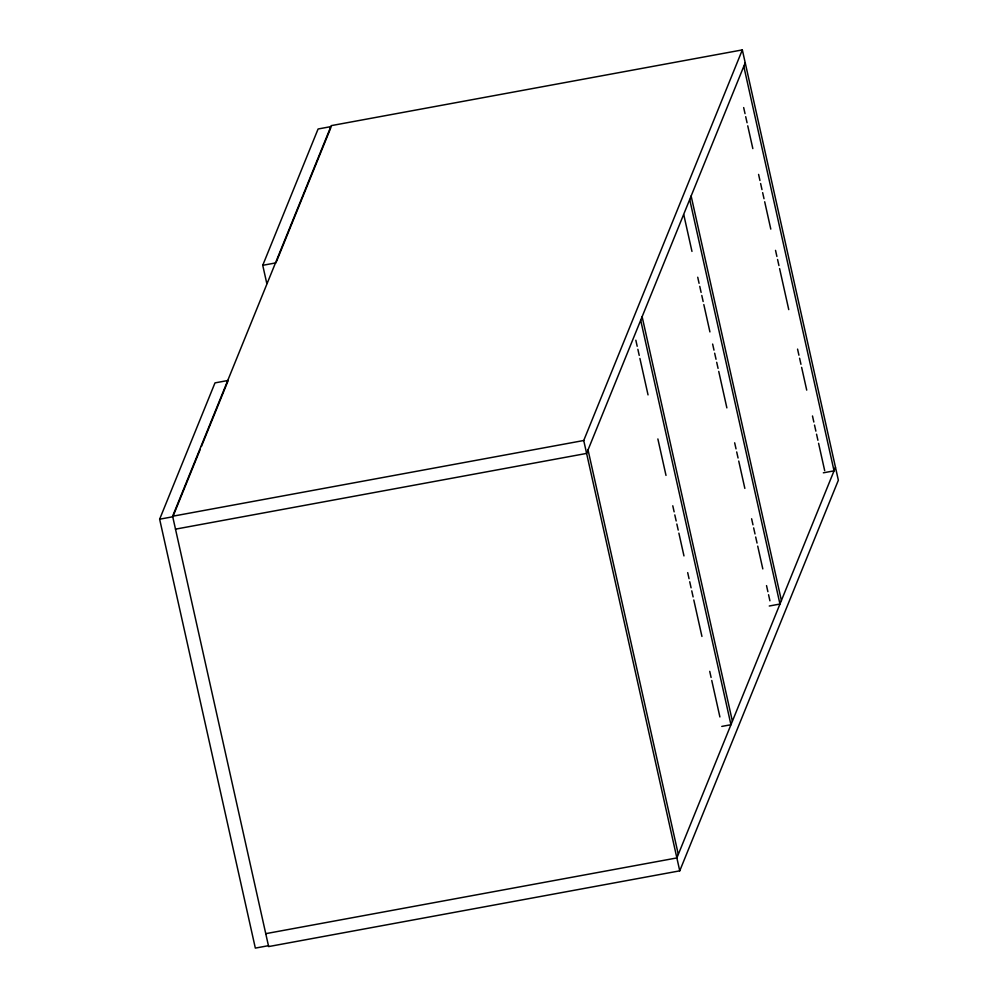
<?xml version="1.0" encoding="UTF-8"?>
<svg xmlns="http://www.w3.org/2000/svg" width="998" height="998" viewBox="0 0 998 998"><rect width="100%" height="100%" fill="white"/><g stroke="black" fill="none" stroke-linecap="round" stroke-linejoin="round"><path stroke-width="1.5" d="M268.562 945.667L255.338 948.1L159.643 519.197L214.994 382.883L228.218 380.45L201.409 446.455M266.815 283.557L262.736 265.306L318.088 128.992L331.311 126.546M172.617 516.24L331.224 125.636L742.337 49.9L838.357 480.238L679.75 870.842L268.637 946.578L172.617 516.24L583.73 440.505L742.337 49.9M200.249 449.325L172.854 516.764L159.643 519.197M276.533 261.439L330.725 127.981M745.219 62.812L586.612 453.416L175.498 529.152M835.476 467.326L676.869 857.931L265.755 933.666M262.736 265.306L275.947 262.873M823.35 472.815L834.054 470.844L743.797 66.33M769.271 606.011L779.962 604.039L689.705 199.525M721.779 726.419L730.948 724.735L640.691 320.221M743.672 107.572L745.032 113.647M745.706 116.691L747.065 122.766M747.739 125.81L752.829 148.59M758.592 174.413L759.94 180.488M760.626 183.532L761.973 189.608M762.659 192.651L764.006 198.727M764.693 201.758L770.793 229.103M775.533 250.373L776.893 256.449M777.567 259.492L778.927 265.568M779.6 268.599L788.757 309.617M797.564 349.113L798.924 355.201M799.598 358.232L800.957 364.307M801.631 367.351L806.721 390.131M812.484 415.966L813.844 422.042M814.518 425.073L815.877 431.148M816.551 434.192L817.911 440.268M818.585 443.299L824.685 470.644M691.127 196.007L781.397 600.522M683.83 214.944L691.963 251.409M697.727 277.232L699.074 283.307M699.76 286.351L701.107 292.426M701.794 295.458L703.141 301.533M703.827 304.577L709.927 331.922M712.634 344.073L713.994 350.148M714.668 353.192L716.028 359.268M716.701 362.299L718.061 368.374M718.735 371.418L726.868 407.883M734.665 442.813L736.025 448.888M736.699 451.932L738.058 458.007M738.732 461.051L744.845 488.396M751.619 518.773L752.979 524.848M753.652 527.892L755.012 533.967M755.686 536.999L757.045 543.074M757.719 546.118L762.809 568.91M766.526 585.614L767.886 591.689M768.56 594.733L769.92 600.808M642.126 316.703L732.382 721.217M635.838 340.206L637.186 346.281M637.872 349.312L639.219 355.388M639.905 358.432L648.039 394.896M657.869 438.945L666.003 475.41M672.777 505.786L674.137 511.862M674.81 514.906L676.17 520.981M676.844 524.012L678.203 530.088M678.877 533.132L683.967 555.923M687.697 572.627L689.044 578.703M689.73 581.747L691.078 587.822M691.764 590.853L693.111 596.941M693.797 599.973L701.931 636.437M709.728 671.367L711.087 677.455M711.761 680.486L719.895 716.951M588.034 449.898L678.291 854.413M583.73 440.505L679.75 870.842"/></g></svg>
